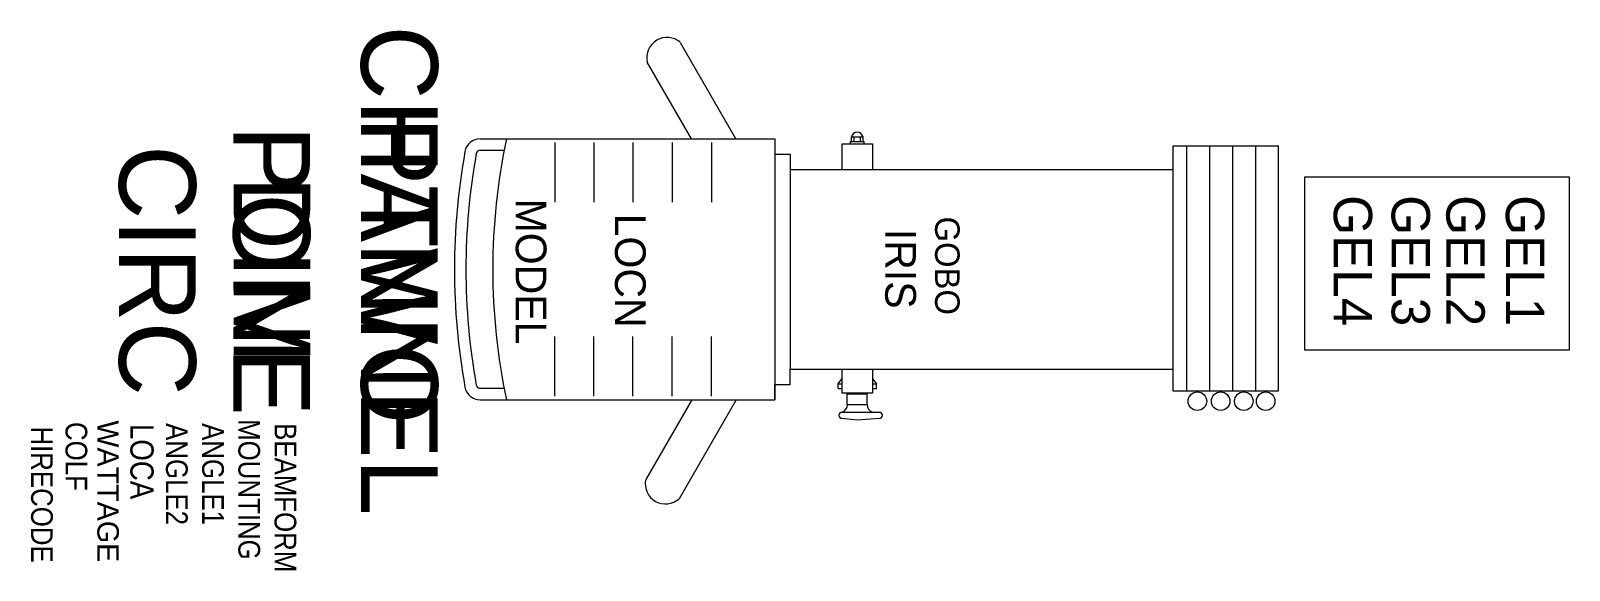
# Model space of a CAD drawing. Extents: x 4467 to 6473, y -854 to -150.
import ezdxf
from ezdxf.enums import TextEntityAlignment as Align

# ---------------------------------------------------------------- set-up
doc = ezdxf.new("R2010")
doc.units = 0
doc.layers.get('0').update_dxf_attribs({"linetype": 'CONTINUOUS'})
for name, color, linetype in [('CHANNEL', 3, 'CONTINUOUS'), ('CIRC', 6, 'CONTINUOUS'), ('DIMMER', 4, 'CONTINUOUS'), ('GEL', 1, 'CONTINUOUS'), ('LANTERNS', 4, 'CONTINUOUS'), ('LOCATION', 7, 'CONTINUOUS'), ('MODEL', 6, 'CONTINUOUS'), ('PATCH', 5, 'CONTINUOUS'), ('PATCH2', 5, 'CONTINUOUS')]:
    doc.layers.add(name, color=color, linetype=linetype)

msp = doc.modelspace()

# ---------------------------------------------------------------- linework, layer by layer
for p, q in [((5386.4, -291.1), (5314.1, -166)), ((5328.6, -291.1), (5270.8, -191)), ((5052.8, -291.1), (5437.3, -291.1)), ((5150.2, -296), (5150.2, -359.7)), ((5201.2, -296), (5201.2, -359.8)), ((5252.2, -296), (5252.2, -359.8)), ((5303.3, -296), (5303.3, -359.8)), ((5354.5, -296), (5354.5, -359.8)), ((5437.3, -291.1), (5437.3, -311.1)), ((5524.8, -297.7), (5564.8, -297.7)), ((5524.8, -297.7), (5524.8, -331.1)), ((5535.8, -297.7), (5535.8, -294.7)), ((5535.8, -294.7), (5553.8, -294.7)), ((5537.3, -288.7), (5552.3, -288.7)), ((5537.3, -294.7), (5537.3, -288.7)), ((5540.8, -294.7), (5540.8, -288.7)), ((5548.8, -294.7), (5548.8, -288.7)), ((5552.3, -294.7), (5552.3, -288.7)), ((5553.8, -297.7), (5553.8, -294.7)), ((5564.8, -297.7), (5564.8, -331.1)), ((6094.3, -300.5), (5956.5, -300.5)), ((5956.5, -300.5), (5956.5, -331.1)), ((5974, -300.5), (5974, -620)), ((6004, -300.5), (6004, -620)), ((6034, -300.5), (6034, -620)), ((6064, -300.5), (6064, -620)), ((6094.3, -620), (6094.3, -300.5)), ((5052.8, -306.1), (5084.3, -306.1)), ((5437.3, -311.1), (5437.3, -631.6)), ((5437.3, -311.1), (5457.3, -311.1)), ((5457.3, -311.1), (5457.3, -331.1)), ((5457.3, -331.1), (5457.3, -591.6)), ((5457.3, -331.1), (5957.3, -331.1)), ((5956.5, -331.1), (5956.5, -591.6)), ((5150.2, -359.7), (5150.2, -373.7)), ((5201.2, -359.8), (5201.2, -373.7)), ((5252.2, -359.8), (5252.2, -373.7)), ((5303.3, -359.8), (5303.3, -373.7)), ((5354.5, -359.8), (5354.5, -373.7)), ((5150.2, -563), (5150.2, -549.1)), ((5201.2, -563), (5201.2, -549.1)), ((5252.2, -563), (5252.2, -549.1)), ((5303.3, -563), (5303.3, -549.1)), ((5354.5, -563), (5354.5, -549.1)), ((5150.2, -626.7), (5150.2, -563)), ((5201.2, -626.7), (5201.2, -563)), ((5252.2, -626.7), (5252.2, -563)), ((5303.3, -626.7), (5303.3, -563)), ((5354.5, -626.7), (5354.5, -563)), ((5457.3, -591.6), (5957.3, -591.6)), ((5457.3, -611.6), (5457.3, -591.6)), ((5524.8, -591.6), (5524.8, -622.7)), ((5564.8, -591.6), (5564.8, -622.7)), ((5956.5, -591.6), (5956.5, -620)), ((5052.8, -616.6), (5084.3, -616.6)), ((5437.3, -631.6), (5437.3, -611.6)), ((5437.3, -611.6), (5457.3, -611.6)), ((5519.8, -610.7), (5524.8, -604.2)), ((5519.8, -610.7), (5524.8, -610.7)), ((5519.8, -616.7), (5519.8, -610.7)), ((5519.8, -616.7), (5524.8, -616.7)), ((5564.8, -604.2), (5569.8, -610.7)), ((5564.8, -610.7), (5569.8, -610.7)), ((5564.8, -616.7), (5569.8, -616.7)), ((5569.8, -616.7), (5569.8, -610.7)), ((5956.5, -620), (6094.3, -620)), ((5052.8, -631.6), (5437.3, -631.6)), ((5329.2, -631.6), (5269.2, -735.6)), ((5387, -631.6), (5312.5, -760.6)), ((5564.8, -622.7), (5524.8, -622.7)), ((5531.8, -637.7), (5531.8, -622.7)), ((5557.8, -624.2), (5531.8, -624.2)), ((5531.8, -637.7), (5557.8, -637.7)), ((5557.8, -637.7), (5557.8, -622.7)), ((5524.8, -647.7), (5573.7, -647.7)), ((5524.8, -655.7), (5544.8, -657.7)), ((5544.8, -657.7), (5573.7, -655.7))]:
    msp.add_line(p, q)
for centre in [(5988.4, -633.4), (6018.7, -633.4), (6048.9, -633.4), (6077.5, -633.4)]:
    msp.add_circle(centre, 12.1)
for centre, radius, start, end in [((5296.8, -185.4), 26.5, 49.5963, 192.0884), ((5052.8, -311.1), 20, 90, 169.7977), ((5887.7, -461.4), 818.3, 167.9913, 192.0087), ((5544.8, -290.3), 7.67, 12.1702, 167.8298), ((5887.7, -461.4), 868.3, 169.7977, 190.2023), ((5887.7, -461.4), 853.3, 169.7977, 190.2023), ((5052.8, -311.1), 5, 90, 169.7977), ((5052.8, -611.6), 20, 190.2023, 270), ((5052.8, -611.6), 5, 190.2023, 270), ((5521.7, -638.1), 10.2, 288.0473, 1.9687), ((5567.8, -638.2), 9.99, 177.3184, 252.6657), ((5524.8, -651.7), 4, 90, 270), ((5573.7, -651.7), 4, 270, 90), ((5294.7, -740.9), 26.5, 169.5963, 312.0884)]:
    msp.add_arc(centre, radius, start, end)
at = {"layer": 'GEL'}
msp.add_lwpolyline([(6128.4, -340.5), (6473.4, -340.5), (6473.4, -566.8), (6128.4, -566.8)], close=True, dxfattribs=at)

# ---------------------------------------------------------------- texts
at = {"layer": 'CHANNEL'}
msp.add_attdef('CHANNEL', text='', height=100, rotation=270, dxfattribs=at).set_placement((4897.7, -462.9), align=Align.CENTER)
at = {"layer": 'CIRC'}
msp.add_attdef('CIRC', text='', height=100, rotation=270, dxfattribs=at).set_placement((4582.1, -462.9), align=Align.CENTER)
at = {"layer": 'DIMMER'}
msp.add_attdef('DIM', text='', height=100, rotation=270, dxfattribs=at).set_placement((4731.4, -462), align=Align.CENTER)
at = {"layer": 'GEL'}
for tag, height, p in [('GEL4', 50, (6166.2, -450.1)), ('GEL3', 50, (6241.7, -450.1)), ('GEL2', 50, (6313.1, -450.1)), ('GEL1', 50, (6390.7, -450.1)), ('GOBO', 32, (5646.3, -456.7))]:
    msp.add_attdef(tag, text='', height=height, rotation=270, dxfattribs=at).set_placement(p, align=Align.CENTER)
at = {"layer": 'LANTERNS', "color": 30}
msp.add_attdef('IRIS', text='', height=40, rotation=270, dxfattribs=at).set_placement((5601.3, -460.6), align=Align.MIDDLE)
at = {"layer": 'LANTERNS', "color": 0, "flags": 1}
msp.add_attdef('WATTAGE', (4553.7, -658.4), '1200', height=28, rotation=270, dxfattribs=at)
at = {"layer": 'LANTERNS', "color": 0, "width": 0.89, "flags": 1}
for tag, p, s, height in [('ANGLE2', (4643.2, -662), '8', 28.3), ('ANGLE1', (4690.4, -662), '8', 28.3), ('MOUNTING', (4737.6, -656.8), 'STANDARD HOOK CLAMP', 28.305), ('HIRECODE', (4467.3, -666.3), '', 28.3), ('COLF', (4512.2, -660.5), 'Y', 28.3), ('LOCA', (4596.8, -663.1), '', 30.3), ('BEAMFORM', (4784.8, -662), 'C', 28.3)]:
    msp.add_attdef(tag, p, s, height=height, rotation=270, dxfattribs=at)
at = {"layer": 'LOCATION'}
msp.add_attdef('LOCN', text='', height=40, rotation=270, dxfattribs=at).set_placement((5228.8, -463.1), align=Align.CENTER)
at = {"layer": 'MODEL'}
msp.add_attdef('MODEL', text=' Patt765', height=40, rotation=270, dxfattribs=at).set_placement((5099.4, -464.2), align=Align.CENTER)
at = {"layer": 'PATCH'}
msp.add_attdef('PONE', text='', height=100, rotation=270, dxfattribs=at).set_placement((4731, -462.9), align=Align.CENTER)
at = {"layer": 'PATCH2'}
msp.add_attdef('PTWO', text='', height=100, rotation=270, dxfattribs=at).set_placement((4897.7, -462.9), align=Align.CENTER)

doc.saveas('drawing.dxf')
